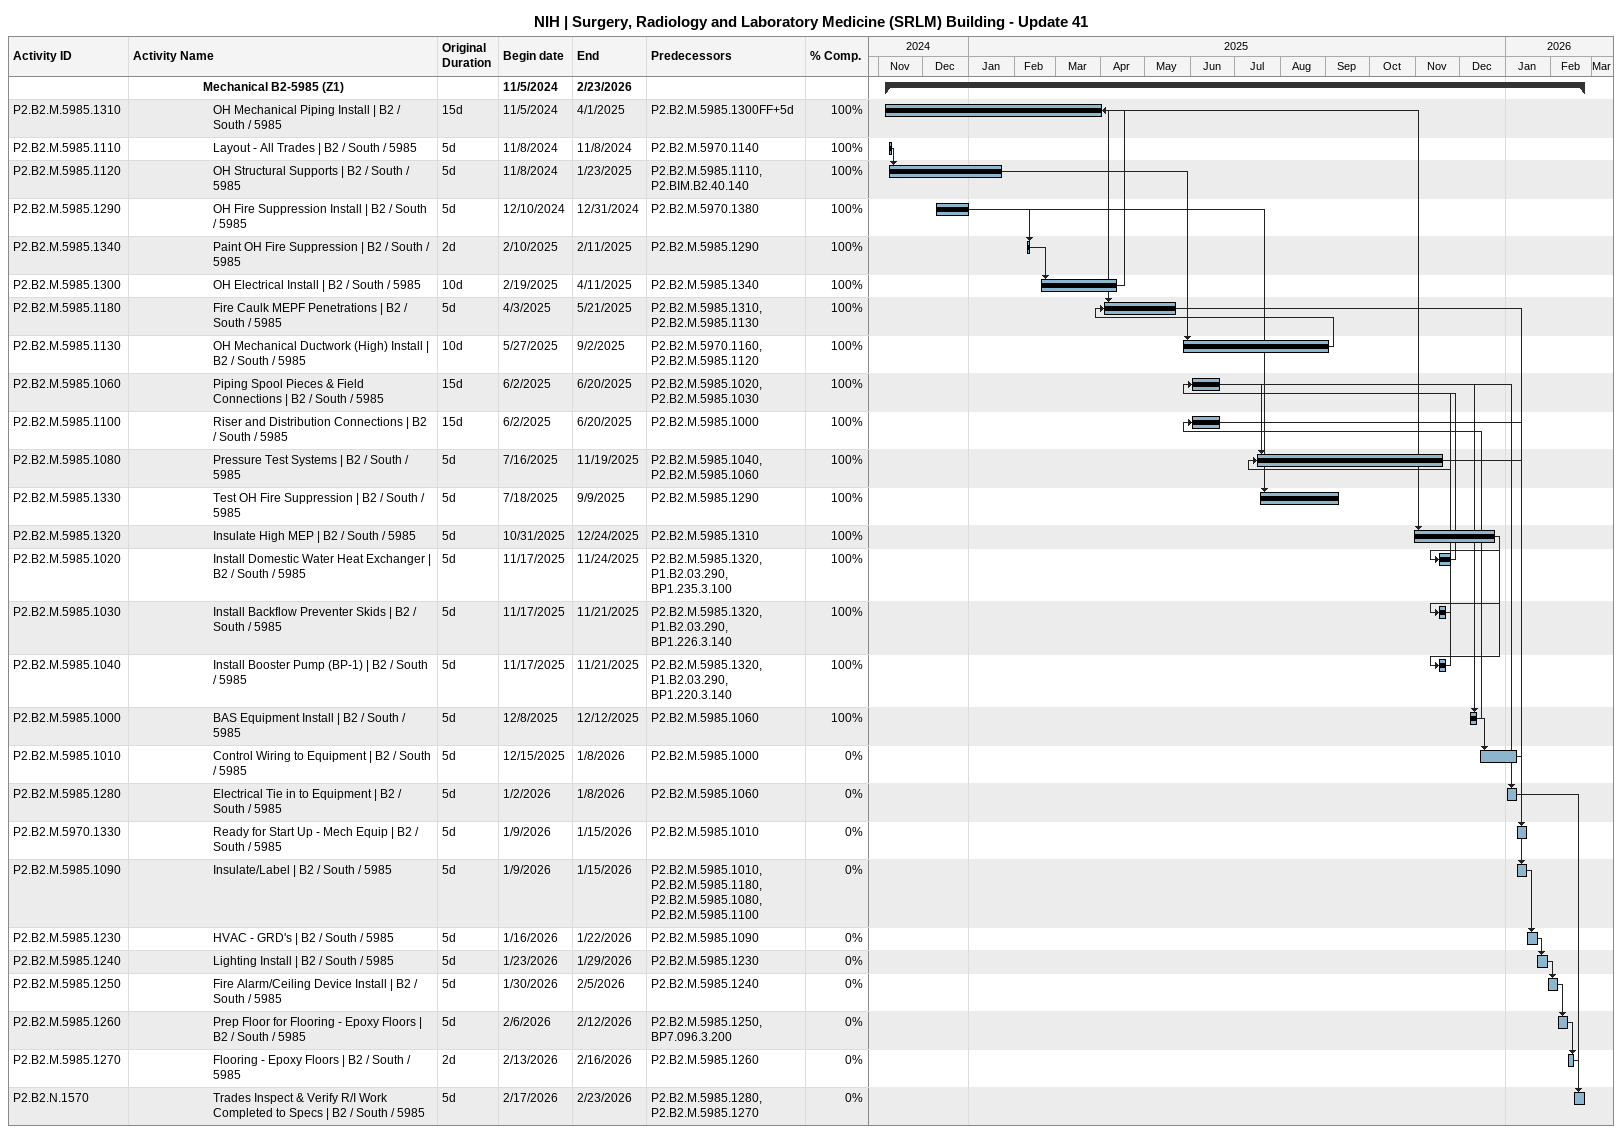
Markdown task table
NIH | Surgery, Radiology and Laboratory Medicine (SRLM) Building - Update 41

| ID | Level | Task | Original duration | Start | Finish | Predecessors | % complete |
|---|---|---|---|---|---|---|---|
|  | 8 | **Mechanical B2-5985 (Z1)** |  | 2024-11-05 | 2026-02-23 |  |  |
| P2.B2.M.5985.1310 | 9 | OH Mechanical Piping Install \| B2 / South / 5985 | 15d | 2024-11-05 | 2025-04-01 | P2.B2.M.5985.1300FF+5d | 100 |
| P2.B2.M.5985.1110 | 9 | Layout - All Trades \| B2 / South / 5985 | 5d | 2024-11-08 | 2024-11-08 | P2.B2.M.5970.1140 | 100 |
| P2.B2.M.5985.1120 | 9 | OH Structural Supports \| B2 / South / 5985 | 5d | 2024-11-08 | 2025-01-23 | P2.B2.M.5985.1110, P2.BIM.B2.40.140 | 100 |
| P2.B2.M.5985.1290 | 9 | OH Fire Suppression Install \| B2 / South / 5985 | 5d | 2024-12-10 | 2024-12-31 | P2.B2.M.5970.1380 | 100 |
| P2.B2.M.5985.1340 | 9 | Paint OH Fire Suppression \| B2 / South / 5985 | 2d | 2025-02-10 | 2025-02-11 | P2.B2.M.5985.1290 | 100 |
| P2.B2.M.5985.1300 | 9 | OH Electrical Install \| B2 / South / 5985 | 10d | 2025-02-19 | 2025-04-11 | P2.B2.M.5985.1340 | 100 |
| P2.B2.M.5985.1180 | 9 | Fire Caulk MEPF Penetrations \| B2 / South / 5985 | 5d | 2025-04-03 | 2025-05-21 | P2.B2.M.5985.1310, P2.B2.M.5985.1130 | 100 |
| P2.B2.M.5985.1130 | 9 | OH Mechanical Ductwork (High) Install \| B2 / South / 5985 | 10d | 2025-05-27 | 2025-09-02 | P2.B2.M.5970.1160, P2.B2.M.5985.1120 | 100 |
| P2.B2.M.5985.1060 | 9 | Piping Spool Pieces & Field Connections \| B2 / South / 5985 | 15d | 2025-06-02 | 2025-06-20 | P2.B2.M.5985.1020, P2.B2.M.5985.1030 | 100 |
| P2.B2.M.5985.1100 | 9 | Riser and Distribution Connections \| B2 / South / 5985 | 15d | 2025-06-02 | 2025-06-20 | P2.B2.M.5985.1000 | 100 |
| P2.B2.M.5985.1080 | 9 | Pressure Test Systems \| B2 / South / 5985 | 5d | 2025-07-16 | 2025-11-19 | P2.B2.M.5985.1040, P2.B2.M.5985.1060 | 100 |
| P2.B2.M.5985.1330 | 9 | Test OH Fire Suppression \| B2 / South / 5985 | 5d | 2025-07-18 | 2025-09-09 | P2.B2.M.5985.1290 | 100 |
| P2.B2.M.5985.1320 | 9 | Insulate High MEP \| B2 / South / 5985 | 5d | 2025-10-31 | 2025-12-24 | P2.B2.M.5985.1310 | 100 |
| P2.B2.M.5985.1020 | 9 | Install Domestic Water Heat Exchanger \| B2 / South / 5985 | 5d | 2025-11-17 | 2025-11-24 | P2.B2.M.5985.1320, P1.B2.03.290, BP1.235.3.100 | 100 |
| P2.B2.M.5985.1030 | 9 | Install Backflow Preventer Skids \| B2 / South / 5985 | 5d | 2025-11-17 | 2025-11-21 | P2.B2.M.5985.1320, P1.B2.03.290, BP1.226.3.140 | 100 |
| P2.B2.M.5985.1040 | 9 | Install Booster Pump (BP-1) \| B2 / South / 5985 | 5d | 2025-11-17 | 2025-11-21 | P2.B2.M.5985.1320, P1.B2.03.290, BP1.220.3.140 | 100 |
| P2.B2.M.5985.1000 | 9 | BAS Equipment Install \| B2 / South / 5985 | 5d | 2025-12-08 | 2025-12-12 | P2.B2.M.5985.1060 | 100 |
| P2.B2.M.5985.1010 | 9 | Control Wiring to Equipment \| B2 / South / 5985 | 5d | 2025-12-15 | 2026-01-08 | P2.B2.M.5985.1000 | 0 |
| P2.B2.M.5985.1280 | 9 | Electrical Tie in to Equipment \| B2 / South / 5985 | 5d | 2026-01-02 | 2026-01-08 | P2.B2.M.5985.1060 | 0 |
| P2.B2.M.5970.1330 | 9 | Ready for Start Up - Mech Equip \| B2 / South / 5985 | 5d | 2026-01-09 | 2026-01-15 | P2.B2.M.5985.1010 | 0 |
| P2.B2.M.5985.1090 | 9 | Insulate/Label \| B2 / South / 5985 | 5d | 2026-01-09 | 2026-01-15 | P2.B2.M.5985.1010, P2.B2.M.5985.1180, P2.B2.M.5985.1080, P2.B2.M.5985.1100 | 0 |
| P2.B2.M.5985.1230 | 9 | HVAC - GRD's \| B2 / South / 5985 | 5d | 2026-01-16 | 2026-01-22 | P2.B2.M.5985.1090 | 0 |
| P2.B2.M.5985.1240 | 9 | Lighting Install \| B2 / South / 5985 | 5d | 2026-01-23 | 2026-01-29 | P2.B2.M.5985.1230 | 0 |
| P2.B2.M.5985.1250 | 9 | Fire Alarm/Ceiling Device Install \| B2 / South / 5985 | 5d | 2026-01-30 | 2026-02-05 | P2.B2.M.5985.1240 | 0 |
| P2.B2.M.5985.1260 | 9 | Prep Floor for Flooring - Epoxy Floors \| B2 / South / 5985 | 5d | 2026-02-06 | 2026-02-12 | P2.B2.M.5985.1250, BP7.096.3.200 | 0 |
| P2.B2.M.5985.1270 | 9 | Flooring - Epoxy Floors \| B2 / South / 5985 | 2d | 2026-02-13 | 2026-02-16 | P2.B2.M.5985.1260 | 0 |
| P2.B2.N.1570 | 9 | Trades Inspect & Verify R/I Work Completed to Specs \| B2 / South / 5985 | 5d | 2026-02-17 | 2026-02-23 | P2.B2.M.5985.1280, P2.B2.M.5985.1270 | 0 |
